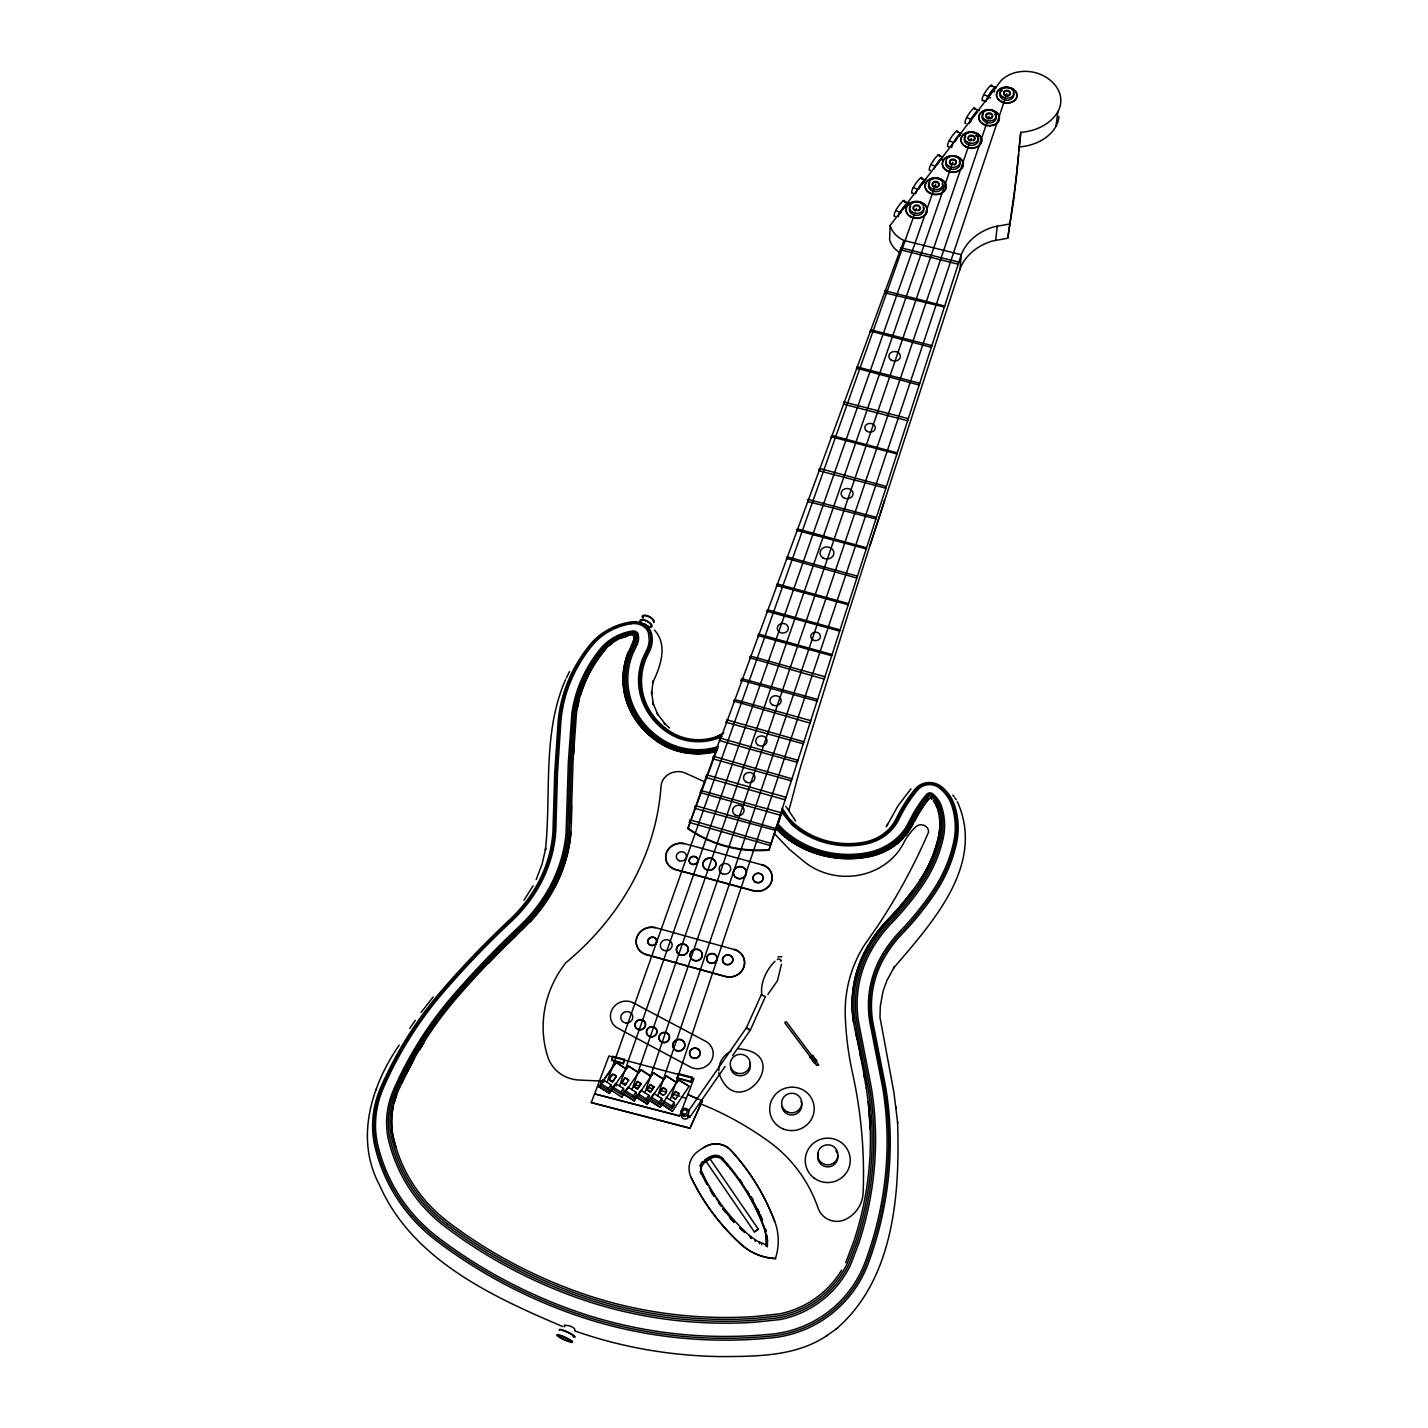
<?xml version="1.0" encoding="UTF-8"?>
<svg xmlns="http://www.w3.org/2000/svg" width="1428" height="1428" viewBox="0 0 1428 1428"><rect width="100%" height="100%" fill="white"/><g stroke="black" fill="none" stroke-linecap="round" stroke-linejoin="round"><path stroke-width="1.5" d="M831.221 437.611L831.989 435.504L897.141 452.819A10.05 1.196 -76.4 0 0 896.802 453.89L831.417 436.825A9.996 1.589 -75.5 0 1 831.792 435.772L831.578 437.7M767.282 1246.894L767.318 1240.289A45.803 44.661 -47.1 0 0 767.193 1237.755M767.389 1245.823L767.407 1241.414A45.732 44.589 -47.4 0 0 767.014 1236.452M761.945 995.637C759.803 983.517 766.211 969.969 774.958 961.276M571.307 823.046L571.379 813.835M571.343 823.188L571.575 805.374M908.279 418.458L908.101 418.904A10.139 1.196 -76.5 0 0 907.851 419.689L907.583 420.724L843.555 404.16L844.305 401.928L843.894 404.249M652.185 639.208L651.811 634.639A18.671 16.279 -8.3 0 0 630.819 621.93A61.886 54.425 -8.6 0 0 589.853 644.938A164.327 146.977 -5.6 0 0 558.134 721.854L554.707 773.28L553.136 825.902A140.944 124.415 -21.5 0 1 509.617 919.793A1084.798 976.324 70.4 0 0 442.769 989.265A378.438 369.138 -40.7 0 0 380.794 1087.315A100.174 92.392 -34.8 0 0 374.975 1146.666A188.335 176.269 -30.8 0 0 436.04 1240.432A503.513 464.171 -5.2 0 0 569.379 1312.903A436.093 406.462 -8.4 0 0 772.334 1337.786A113.276 111.384 -42.8 0 0 868.206 1263.548A359.785 337.115 -36.2 0 0 885.681 1087.244L873.918 1027.607A107.296 101.638 16.1 0 1 885.217 956.064A137.641 130.323 19.3 0 1 902.407 933.609A311.411 278.763 -8.5 0 0 935.626 892.286A163.845 149.779 -2.3 0 0 956.635 842.609A84.252 77.29 2.9 0 0 954.422 805.035A43.001 39.324 5.4 0 0 941.552 786.757A18.011 16.404 6.2 0 0 915.312 788.863A167.897 154.188 15.6 0 0 896.249 818.53A45.053 41.109 1.5 0 1 864.458 842.109A77.415 70.168 1.1 0 1 789.345 818.851L782.151 808.159M571.396 813.96L573.021 761.892L576.466 713.357A146.281 130.733 -5.6 0 1 603.794 650.954M633.586 634.871L633.943 637.905A16.243 14.137 -8.9 0 1 632.658 642.939L632.033 644.51M633.978 636.906L633.978 638.209A16.243 14.137 -8.9 0 1 632.693 643.225M856.514 368.959L857.264 366.942L919.65 383.239A10.067 1.178 -76.6 0 0 919.4 384.007L919.132 385.042L856.711 368.192A9.853 1.535 -75.8 0 1 857.086 367.174L856.871 369.049M718.855 1070.857C718.462 1062.628 723.675 1054.596 731.1 1051.169M841.574 1270.331L841.574 1270.152A92.998 91.446 -42.1 0 1 779.117 1313.921L754.02 1316.58A417.94 389.219 -8.3 0 1 576.626 1291.537A485.306 447.018 -5.2 0 1 448.463 1222.225L441.663 1216.745A168.522 157.651 -30.6 0 1 393.575 1138.634A79.861 73.631 -34.7 0 1 396.484 1095.133L398.073 1091.206A358.571 349.699 -40 0 1 456.639 998.011A1061.004 955.635 70.2 0 1 516.383 935.054A1061.629 956.1 70.2 0 0 488.662 962.936A1061.468 955.957 70.2 0 1 516.454 935.304L522.309 929.432M870.223 331.796L870.955 329.814L931.824 345.576A9.996 1.16 -76.7 0 0 931.574 346.326L931.324 347.343L870.402 331.046A9.96 1.535 -75.9 0 1 870.687 330.279L870.562 331.885M845.715 1262.709L853.962 1240.896A339.935 318.408 -35.9 0 0 868.224 1101.702L870.259 1129.387M807.962 501.764L808.194 499.8A10.317 1.678 -75.2 0 0 807.891 500.621L807.605 501.496L875.775 518.882A10.192 1.249 -76.2 0 1 876.132 517.793L876.31 517.311M884.592 292.794L885.324 290.652L884.592 292.794L944.301 307.02A9.746 1.107 -76.8 0 1 944.604 306.038L885.342 290.848M1018.896 150.672L1019.164 146.941A47.41 36.414 4.7 0 0 1055.952 126.378L1057.862 111.705A37.324 28.578 4.9 0 0 1042.208 75.148A31.255 23.901 4.9 0 0 1000.885 80.878L890.162 225.41L889.608 239.583A27.721 22.063 2.8 0 0 899.908 252.774M571.271 822.921L570.932 832.417A160.418 141.55 -21.5 0 1 529.645 922.417M573.538 753.627L574.02 744.97M726.834 1164.802A230.301 216.628 -51.5 0 1 763.641 1226.991L764.48 1229.383A44.768 43.643 -47.4 0 1 766.461 1244.02L766.318 1246.412L766.318 1242.449A44.875 43.75 -47 0 0 764.337 1227.777L763.498 1225.367A230.818 217.11 -51.4 0 0 726.602 1163.07M1057.862 111.705A47.802 36.575 4.6 0 1 1020.77 132.34L1016.343 177.768L1007.775 238.208L991.996 241.1A56.959 45.75 5.5 0 0 960.116 268.732L959.598 270.195M781.473 964.168L777.439 980.768L767.889 994.423M1018.61 154.42L1013.773 199.777L1007.775 238.208M814.139 1062.753L814.263 1061.165L810.872 1056.649L809.979 1057.238L814.139 1062.753L816.762 1060.915L812.621 1055.399L809.979 1057.238M914.634 820.993A149.244 136.981 15.6 0 1 928.718 798.93L928.735 798.663M775.511 1258.675L775.511 1258.264A56.924 55.514 -47 0 0 774.619 1221.101A243.563 229.087 -51.4 0 0 731.011 1150.361A21.188 20.581 -30.7 0 0 703.683 1147.505L698.667 1150.861A21.224 20.581 -31.7 0 0 691.063 1177.297L691.098 1177.511A222.768 215.789 9.8 0 0 741.096 1244.431A55.906 55.103 -33.6 0 0 775.243 1258.657L775.511 1258.264M995.744 240.082L997.208 225.927M1019.164 146.941L1020.77 132.34M884.932 292.883L885.306 290.83M754.395 1231.9L758.322 1229.187L754.395 1231.9L705.718 1160.893L707.556 1158.929L709.609 1158.269L758.322 1229.187M709.573 1158.483L705.718 1160.893L709.609 1158.286M819.351 470.847L819.761 468.473L886.27 486.43A10.299 1.249 -76.3 0 0 886.003 487.251L885.735 488.144L818.994 470.758L819.279 469.705A10.246 1.642 -75.4 0 1 819.583 468.902L818.994 470.758M797.074 531.287L797.324 529.306A10.21 1.678 -75.1 0 0 796.913 530.413L866.082 548.852A10.246 1.267 -76.1 0 1 866.439 547.745L797.467 528.931L796.717 531.198M786.774 559.24L786.935 557.491A10.46 1.731 -75 0 0 786.614 558.348L856.711 578.019L856.996 576.948A10.496 1.303 -76 0 1 857.264 576.091L787.185 556.866L786.417 559.151M767.247 612.255L767.496 610.202A10.407 1.731 -74.8 0 0 767.086 611.345L839.503 631.033A10.442 1.321 -75.9 0 1 839.878 629.873L767.729 609.863L766.872 612.148M776.796 586.337L777.046 584.32A10.335 1.714 -74.9 0 0 776.636 585.444L848.018 604.722A10.389 1.303 -76 0 1 848.375 603.58L777.26 583.981L776.421 586.248M750.128 658.736L750.592 656.148L824.813 676.676L824.045 679.05L749.95 657.826A10.514 1.767 -74.6 0 1 750.378 656.648L749.754 658.629M758.304 636.531L758.554 634.478A10.46 1.749 -74.7 0 0 758.125 635.621L831.524 655.684A10.514 1.321 -75.8 0 1 831.917 654.506L758.786 634.121L757.929 636.442M734.17 702.023L734.438 699.916A10.639 1.803 -74.4 0 0 733.992 701.112L809.819 723.014L810.604 720.587L734.67 699.541L733.796 701.916M713.215 758.911L713.482 756.751A10.978 1.892 -74.1 0 0 713.143 757.679L712.822 758.803L791.13 780.813L791.433 779.67A11.031 1.428 -75.4 0 1 791.737 778.742L713.732 756.358L712.822 758.803M726.638 722.443L727.138 719.766L726.263 722.336L803.125 743.756L803.411 742.631A10.924 1.41 -75.5 0 1 803.714 741.703L727.155 719.926L726.263 722.336M700.755 792.701L701.273 789.97M778.242 822.01L768.907 850.196A114.401 102.923 -3.8 0 1 687.868 828.615L706.824 774.869L785.811 797.252L785.007 799.769L705.95 777.457L706.86 774.993L705.95 777.457M689.76 822.546L690.277 819.779L689.367 822.439L770.227 845.483L770.513 844.323A11.228 1.464 -75.1 0 1 770.834 843.359L690.295 819.922L689.367 822.439M694.972 808.373L695.49 805.642L775.707 828.526M577.519 707.52L578.786 701.309M694.579 808.123L694.793 807.427A11.121 1.928 -73.9 0 1 695.15 806.481L694.597 808.266L775.083 830.239A11.174 1.464 -75.2 0 1 775.386 829.257L775.69 828.418M700.363 792.451L700.577 791.755A10.888 1.874 -73.9 0 1 701.041 790.523L780.848 812.621L780.027 815.138L700.38 792.594L701.291 790.112M817.405 699.381L817.227 699.899A10.621 1.357 -75.6 0 0 816.852 701.094L741.275 680.228A10.764 1.821 -74.5 0 1 741.614 679.335L741.453 681.156L742.31 678.782M987.587 99.407L988.355 97.479A15.922 4.498 -65.4 0 1 994.334 89.625L994.62 89.5M687.511 1116.232L689.76 1117.267L725.067 1066.448M394.146 1103.13L396.538 1095.24M690.938 1082.228L692.152 1077.23L678.461 1073.624L677.122 1077.89L690.938 1082.228L692.152 1077.23M677.247 1078.604L678.461 1073.624M768.907 850.196L961.276 254.702A57.459 45.982 5.5 0 1 993.424 226.945L1009.328 224.035M775.993 829.9L780.67 815.442M776.671 828.401L781.848 812.371L791.969 824.849A80.379 72.864 1.1 0 0 865.082 844.234A48.034 43.822 1.5 0 0 897.355 822.189L898.98 819.154A164.916 151.439 15.6 0 1 917.668 789.97L919.079 788.506A15.065 13.709 6.2 0 1 938.035 787.006L941.052 789.327A40.073 36.628 5.4 0 1 951.673 805.196A81.325 74.595 2.9 0 1 953.779 841.467A160.971 147.138 -2.3 0 1 933.109 890.251A308.591 276.193 -8.5 0 1 903.228 927.932L898.515 932.912A140.926 133.429 19.3 0 0 882.575 954.136M788.809 810.372A80.789 10.656 -75.3 0 0 794.539 789.238A77.808 9.603 -75.4 0 1 802.768 759.678A1701.266 115.15 -74.7 0 1 869.955 545.603L884.61 500.318M623.304 1063.789L624.339 1059.344L612.915 1056.345L611.702 1060.058L623.304 1063.789L624.339 1059.344M970.594 121.951L971.272 120.38A15.976 4.552 -65.2 0 1 971.772 119.488M869.955 545.603L960.116 268.732L961.276 254.702L903.87 240.457A27.971 22.17 2.8 0 1 890.162 225.41M611.88 1060.772L612.915 1056.345M761.303 994.852L765.444 996.494L750.307 1030.159L732.635 1055.56M670.16 1099.863L1005.294 98.175M1009.596 95.23A3.32 2.535 4.5 0 0 1008.579 91.535A3.32 2.535 4.5 0 0 1003.902 92.481A3.32 2.535 4.5 0 0 1005.74 95.997L1006.776 93.748M657.755 1095.954L987.516 120.791M987.266 118.31A3.338 2.57 4.2 0 0 988.033 118.649L989.068 116.186M644.903 1092.759L969.576 143.121M970.308 141.015L971.183 138.445M631.961 1089.671L951.084 167.13M951.816 165.023L952.779 162.221M619.502 1085.94L935.751 184.033M915.616 210.987L916.526 208.434M775.957 828.9L777.01 825.438L783.169 831.435A92.82 84.109 1.1 0 0 867.76 853.926A60.547 55.21 1.5 0 0 908.476 826.044L911.707 819.726A152.528 139.998 15.6 0 1 926.094 797.181L928.057 794.861A2.66 2.428 6.2 0 1 931.413 794.593L932.68 795.592A27.703 25.329 5.4 0 1 939.999 806.606A69.008 63.26 2.9 0 1 941.695 837.379A148.78 135.928 -2.3 0 1 922.488 882.361A296.542 265.269 -8.4 0 1 893.749 918.436L888.984 923.452A154.135 145.906 19.2 0 0 872.901 944.319L868.063 952.708A123.665 117.096 16 0 0 856.889 1021.788L869.652 1087.708A343.613 321.871 -36 0 1 857.318 1242.181L848.892 1264.28A96.515 94.908 -42.1 0 1 779.759 1317.669L754.198 1320.365A421.135 392.254 -8.3 0 1 575.341 1295.107A488.537 450.034 -5.2 0 1 446.268 1225.242A172.074 160.989 -30.6 0 1 390.272 1139.901A83.377 76.88 -34.7 0 1 393.36 1094.473L395.003 1090.403A362.052 353.109 -40.1 0 1 454.175 996.351M607.043 1082.245L914.884 213.093M706.324 777.564L720.194 738.544A10.924 1.874 -74.2 0 0 719.855 739.472L719.534 740.579L797.127 762.302L797.413 761.16A10.978 1.41 -75.4 0 1 797.716 760.231L720.426 738.169L719.534 740.579M719.944 740.561L900.979 248.097A9.8 1.464 -76.2 0 0 900.711 248.811L900.443 249.793L958.206 264.198L958.848 262.074L901.139 247.883L900.782 249.882L903.87 240.457M687.868 828.615L718.195 746.612L713.679 747.897A62.136 55.103 -6.3 0 1 662.503 739.686A85.966 75.987 -5.4 0 1 632.711 653.81L636.977 644.849A20.867 18.171 -8.9 0 0 638.619 638.387L638.191 634.068A5.337 4.641 -8.3 0 0 633.032 630.944L629.195 631.604A48.534 42.661 -8.6 0 0 602.17 646.795L600.135 649.151A150.975 134.946 -5.6 0 0 571.878 713.518L568.344 762.356L566.113 832.488A155.438 137.159 -21.5 0 1 526.039 919.632L518.953 926.718A1069.768 962.99 70.3 0 0 452.962 995.53A363.783 354.804 -40.1 0 0 393.485 1090.01L391.825 1094.151A85.127 78.486 -34.7 0 0 388.666 1140.544A173.77 162.596 -30.6 0 0 445.179 1226.759A490.125 451.534 -5.2 0 0 574.699 1296.892A422.724 393.753 -8.3 0 0 754.287 1322.274L780.081 1319.543A98.264 96.622 -42.2 0 0 850.463 1265.154L858.96 1242.824A345.326 323.46 -36 0 0 871.33 1087.6L858.531 1021.68A121.969 115.507 16 0 1 869.527 953.547L872.865 947.585A152.867 144.71 19.3 0 1 890.197 924.594L894.963 919.614A298.113 266.679 -8.4 0 0 923.862 883.325A150.351 137.374 -2.3 0 0 943.265 837.843M741.078 681.049L741.935 678.693L817.423 699.363M807.605 501.674L808.409 499.497L876.292 517.329M843.555 404.16L844.305 402.089L908.262 418.636M696.882 1098.578L687.636 1094.491L702.397 1100.827L689.902 1128.352L591.281 1102.577L608.917 1055.97L693.972 1078.568L679.514 1116.018L594.601 1093.866L679.496 1115.839M994.584 91.017L994.102 92.07M454.158 996.333A1067.93 961.347 70.3 0 1 520.06 927.611L527.2 920.453A157.098 138.623 -21.5 0 0 567.684 832.363L569.897 762.195L573.396 713.447A149.422 133.554 -5.6 0 1 601.331 649.722L603.312 647.455A46.981 41.305 -8.6 0 1 629.48 632.729L633.032 632.122A3.784 3.302 -8.3 0 1 636.692 634.335L637.066 638.209A19.332 16.833 -8.9 0 1 635.531 644.189L631.23 653.239A87.519 77.362 -5.4 0 0 661.539 740.686A63.707 56.477 -6.3 0 0 714.018 749.111L717.588 748.094L716.338 751.128L714.714 751.592A66.848 59.28 -6.3 0 1 659.611 742.739L644.296 730.404M399.197 1045.082C371.351 1085.512 354.751 1138.83 379.491 1184.99C412.085 1259.621 492.107 1296.57 562.793 1326.594M536.196 879.505L542.087 864.136L545.71 848.393L545.425 850.071C551.44 793.468 542.104 733.135 565.542 679.657M761.356 994.673L746.398 1027.821L746.987 1028.803M689.902 1128.352L702.344 1100.47M376.064 1090.01L376.51 1089.028M631.997 644.224L628.32 652.435A90.624 80.111 -5.4 0 0 659.647 743.024A66.83 59.262 -6.3 0 0 714.732 751.878L716.356 751.271M914.652 820.743L905.923 835.166M566.238 678.139L569.522 671.606M405.873 1074.606L414.495 1058.255A358.553 349.699 -40 0 0 401.928 1083.067M913.313 823.474L911.332 827.205A63.778 58.155 1.5 0 1 868.456 856.604A96.033 87.019 1.1 0 1 780.884 833.309M886.824 825.866L897.855 806.017L910.993 788.791M904.495 202.205A4.695 1.41 -64.6 0 0 903.621 200.491L902.639 201.259A18.85 5.641 -64.5 0 0 895.802 210.452L895.427 211.148A4.837 1.464 -64.6 0 0 895.213 216.378M921.881 179.339A4.677 1.392 -64.8 0 0 921.06 177.572L920.096 178.322A18.778 5.569 -64.7 0 0 913.349 187.407L912.956 188.103A4.819 1.446 -64.8 0 0 912.688 193.369L913.099 193.066M908.797 203.633A4.695 1.41 -64.6 0 0 907.851 202.562L906.887 203.329A18.867 5.623 -64.5 0 0 900.051 212.522L899.676 213.236A4.837 1.446 -64.5 0 0 898.426 216.735M939.41 156.509A4.659 1.374 -65 0 0 938.607 154.706L937.66 155.438A18.707 5.498 -64.9 0 0 931.002 164.416L930.61 165.112A4.802 1.41 -64.9 0 0 930.306 170.414M925.897 179.589A4.677 1.374 -64.8 0 0 925.29 179.607L924.327 180.356A18.796 5.534 -64.7 0 0 917.579 189.46L917.204 190.156A4.819 1.428 -64.7 0 0 916.419 191.977M943.158 156.652A4.659 1.357 -65 0 0 942.819 156.741L941.873 157.473A18.725 5.462 -64.9 0 0 935.215 166.451L934.84 167.147A4.802 1.41 -64.9 0 0 934.055 168.968M957.581 132.286A4.641 1.357 -65.2 0 0 956.742 131.09L955.814 131.804A18.635 5.409 -65.1 0 0 949.227 140.676L948.852 141.372A4.784 1.392 -65.1 0 0 948.478 146.709L948.87 146.424M974.949 109.206A4.623 1.339 -65.3 0 0 974.146 107.992L973.236 108.671A18.582 5.337 -65.2 0 0 966.72 117.453L966.345 118.149A4.766 1.374 -65.3 0 0 965.917 123.522M961.687 133.339A4.641 1.339 -65.1 0 0 960.937 133.09L960.009 133.804A18.653 5.373 -65 0 0 953.422 142.693L953.047 143.371A4.784 1.392 -65.1 0 0 951.994 146.049M991.942 86.465A4.623 1.321 -65.5 0 0 991.175 85.198L990.282 85.876A18.51 5.266 -65.4 0 0 983.838 94.551L983.464 95.23A4.748 1.357 -65.4 0 0 983 100.656M979.126 110.652A4.641 1.321 -65.3 0 0 978.323 109.956L977.412 110.652A18.582 5.301 -65.2 0 0 970.897 119.434L970.522 120.13A4.766 1.374 -65.3 0 0 969.255 123.611M996.101 87.876A4.623 1.303 -65.5 0 0 995.334 87.162L994.441 87.822A18.528 5.23 -65.4 0 0 987.997 96.515L987.64 97.193A4.748 1.357 -65.4 0 0 986.355 100.692M533.09 885.806L523.915 900.283M419.118 1050.258L423.92 1042.404L419.172 1050.383M868.545 945.157L870.063 942.462A157.116 148.708 19.2 0 1 888.27 919.311A293.865 262.823 -8.4 0 0 919.739 880.487A145.602 133 -2.3 0 0 938.571 836.487A65.795 60.333 2.9 0 0 936.964 807.141A24.526 22.402 5.4 0 0 933.448 800.572L933.43 800.84A24.508 22.402 5.4 0 1 936.946 807.391M886.092 826.741L887.591 824.438M679.068 1093.741L675.533 1091.688L671.945 1096.74L675.498 1091.51L679.068 1093.741L675.587 1099.31L671.981 1096.918M671.624 1106.04L663.681 1101.077L664.145 1103.469L672.07 1108.414L671.624 1106.04L674.123 1102.345L666.18 1097.4M672.07 1108.414L674.569 1104.719L674.123 1102.345M672.481 1111.216L661.86 1104.29L672.481 1111.216L689.117 1086.226L678.586 1079.711L660.111 1107.307L649.49 1100.381L660.039 1106.95M659.7 1104.504L662.199 1100.827L661.717 1098.435L653.792 1093.491L651.275 1097.168L651.793 1099.56L659.7 1104.504L659.201 1102.113L661.717 1098.435M660.111 1107.307L661.932 1104.629M676.854 1082.71L666.269 1075.837L676.854 1082.71L678.586 1079.711M659.665 1093.188C660.861 1083.513 671.963 1090.492 663.235 1095.419L659.593 1092.848L663.163 1087.636L666.769 1090.028M650.365 1084.441L646.866 1090.01L650.4 1084.62L654.006 1087.011L650.436 1084.798M653.97 1086.851L650.436 1092.224L653.935 1086.672M646.848 1101.291L646.331 1098.9L648.847 1095.222L640.94 1090.296L638.423 1093.973L638.959 1096.365L646.848 1101.291L649.365 1097.614L648.847 1095.222M649.579 1100.72L647.259 1104.094L666.269 1075.837M666.341 1076.194L664.341 1078.675M409.747 1028.463L415.298 1020.377M637.513 1088.975L641.065 1083.602L637.513 1081.389L633.925 1086.583L637.566 1089.153L641.065 1083.602M633.943 1098.203L633.389 1095.812L635.924 1092.134L628.034 1087.208L625.5 1090.885L626.089 1093.295L633.943 1098.203L636.477 1094.544L635.924 1092.134M647.187 1103.755L636.674 1097.186L634.282 1100.667L653.506 1072.678L664.056 1079.532M653.506 1072.678L651.561 1075.498M621.501 1094.491L624.036 1090.831L623.447 1088.404L615.575 1083.495L613.023 1087.154L613.647 1089.582L621.501 1094.491L620.894 1092.081L613.023 1087.154M640.69 1069.626L651.222 1076.48L640.69 1069.626L621.823 1096.936L623.786 1094.098L634.282 1100.667M621.912 1097.293L611.362 1090.385L609.381 1093.241L628.302 1065.948L638.816 1072.785L640.761 1069.983M633.996 1086.94L637.548 1081.567L641.136 1083.959M609.47 1093.58L598.939 1086.69L615.932 1062.289L626.428 1069.126L628.391 1066.305M621.501 1082.888L625.107 1077.694L628.695 1080.086L625.143 1085.441L621.501 1082.888L626.321 1083.727M621.555 1083.049L625.143 1077.872M620.894 1092.081L623.447 1088.404M612.683 1081.585L616.236 1076.23L612.701 1074.017L609.131 1079.372L612.719 1081.764L616.325 1076.587C612.808 1069.875 605.026 1081.496 612.719 1081.764M609.06 1090.778L608.417 1088.368L610.97 1084.709L603.116 1079.8L600.563 1083.459L601.224 1085.887L609.06 1090.778L611.595 1087.136L610.97 1084.709M599.028 1087.047L602.098 1082.62M604.312 1079.461L616.021 1062.646M688.528 1110.913L746.398 1027.821L750.36 1029.999L748.932 1029.981M421.064 1012.434L433.13 997.047M928.718 798.93L930.467 797.663M603.794 650.972L605.65 648.83A43.857 38.556 -8.6 0 1 630.087 635.067L632.711 634.871M605.668 648.955L603.848 651.257A146.209 130.68 -5.6 0 0 580.428 695.454M522.38 929.682L529.574 922.167A160.454 141.568 -21.5 0 0 570.879 832.167M810.872 1056.649L810.89 1057.612L812.621 1055.399M777.992 956.867L781.83 956.742M836.04 1329.147C894.178 1279.292 900.086 1193.273 897.552 1121.765M609.72 645.277L611.934 643.546M723.389 1159.411L721.301 1157.287A9.371 9.086 -30.7 0 0 711.305 1156.252L703.986 1161.178A9.371 9.103 -31.7 0 0 701.237 1170.835L704.647 1177.904A211.201 204.543 9.8 0 0 749.111 1235.291L757.143 1241.075L766.265 1244.859M726.834 1164.802L721.533 1159.036A9.336 9.068 -31 0 0 711.572 1158.001L704.272 1162.91A9.353 9.086 -32 0 0 701.523 1172.549M574.948 1330.985C622.001 1347.568 671.82 1355.975 721.658 1356.6C757.554 1356.35 796.324 1356.439 827.223 1335.376M826.794 1335.698L836.558 1328.772M815.852 1060.772L814.281 1062.129L815.852 1060.04L816.762 1060.915M812.461 1056.274L810.89 1057.38L814.281 1061.879M704.95 1159.875L709.359 1156.894M977.484 112.33L977.323 112.437A15.976 4.552 -65.2 0 0 972.807 117.828M709.538 1158.126L711.144 1157.091M713.821 738.472L718.819 735.706M719.391 735.402L722.764 733.528M723.71 733.349L715.839 736.884A48.588 43.108 -6.3 0 1 670.874 731.904A72.453 64.081 -5.4 0 1 648.794 652.757A34.183 29.792 -8.9 0 0 652.221 637.673M621.858 637.959L627.285 635.906M624.554 636.942L627.32 636.067M924.612 181.945L924.469 181.999A16.154 4.766 -64.7 0 0 921.738 184.748M716.963 749.611L714.357 750.343A65.277 57.87 -6.3 0 1 660.575 741.703A89.089 78.736 -5.4 0 1 629.766 652.685L634.103 643.564A17.796 15.494 -8.9 0 0 635.496 638.048L635.192 634.621A2.231 1.946 -8.3 0 0 633.032 633.318L629.784 633.889A45.428 39.93 -8.6 0 0 604.472 648.134L602.562 650.347A147.852 132.144 -5.6 0 0 574.931 713.393L571.45 762.034L569.272 832.256A158.776 140.087 -21.5 0 1 528.378 921.292L521.184 928.503A1066.056 959.687 70.2 0 0 455.389 997.155A360.32 351.413 -40 0 0 396.52 1090.796L394.913 1094.794A81.628 75.256 -34.7 0 0 391.932 1139.258A170.253 159.293 -30.6 0 0 440.484 1218.209L447.357 1223.725M960.348 135.464L959.955 135.571A16.029 4.623 -65 0 0 958.991 136.41M640.476 623.268L642.725 623.358M574.966 1330.485L574.52 1328.772A6.265 2.16 22.4 0 0 569.308 1325.791L564.274 1325.113L564.738 1326.844M631.087 623.75L633.157 623.536A15.797 13.78 -8.3 0 1 648.437 632.783L649.24 640.119A31.255 27.239 -8.9 0 1 646.813 649.794L642.814 658.219A75.363 66.634 -5.4 0 0 669.072 733.456A51.497 45.678 -6.3 0 0 721.89 736.705M738.365 1048.812C796.021 1053.257 736.955 1125.746 718.819 1072.714M700.345 753.627L685.922 752.734M691.063 1177.297A222.839 215.824 9.8 0 0 741.078 1244.234A55.924 55.121 -33.5 0 0 775.226 1258.461L775.493 1258.479M603.134 1081.157L580.714 1080.103A37.235 34.825 -25.8 0 1 547.745 1056.738A109.206 102.923 -20.1 0 1 565.863 962.74A269.178 235.174 -20.4 0 0 661.003 786.293A16.725 15.119 -9 0 1 685.279 773.048L704.754 781.866M780.491 961.169C783.436 961.08 777.6 957.563 777.439 959.491M633.157 634.835L633.907 636.192M635.228 1085.155L639.726 1086.012M1005.99 96.051L1006.579 96.176A3.32 2.535 4.5 0 0 1009.007 95.694M988.23 118.685L988.89 118.827A3.338 2.57 4.2 0 0 992.496 115.954A3.338 2.57 4.2 0 0 987.855 113.901A3.338 2.57 4.2 0 0 986.641 117.828M647.527 1087.476L652.81 1088.761M661.289 1090.813L665.609 1091.956M689.849 1128.013L591.281 1102.577M611.702 1060.058L623.126 1063.075M677.122 1077.89L690.813 1081.514M684.101 843.502L761.874 864.832A14.619 13.548 -5.8 0 1 771.531 881.647A14.619 13.548 -5.8 0 1 753.252 890.858L676.354 869.92A14.619 13.405 -10.6 0 1 666.216 853.676A14.619 13.405 -10.6 0 1 684.137 843.787L684.101 843.502A14.619 13.405 -10.6 0 0 666.162 853.391A14.619 13.405 -10.6 0 0 676.319 869.634L676.354 869.92M676.319 869.634L753.234 890.572A14.619 13.548 -5.8 0 0 771.531 881.362A14.619 13.548 -5.8 0 0 761.856 864.547L761.874 864.832M655.041 927.504L734.17 949.566A14.923 14.03 -10.5 0 1 743.917 967.024A14.923 14.03 -10.5 0 1 725.228 976.591L646.973 954.904A14.94 13.887 -15.6 0 1 636.745 938.035A14.94 13.887 -15.6 0 1 655.077 927.772L655.041 927.504A14.94 13.887 -15.6 0 0 636.692 937.768A14.94 13.887 -15.6 0 0 646.938 954.636L646.973 954.904M646.938 954.636L725.192 976.341A14.923 14.048 -10.5 0 0 743.881 966.756A14.923 14.048 -10.5 0 0 734.135 949.317L734.17 949.566M673.837 1094.419L679.871 1096.204M672.142 749.093L678.907 751.253M682.12 1097.007L686.279 1098.489M644.082 623.697L646.545 624.732M700.952 1104.005L711.108 1108.235A369.638 344.434 -61 0 1 769.192 1141.793A145.299 140.515 -48.7 0 1 818.065 1208.034A19.885 19.778 -7.4 0 0 845.608 1219.369A31.291 31.041 -8.8 0 0 863.137 1192.612A516.276 468.205 -40.9 0 0 852.623 1073.535A344.38 316.73 28.9 0 1 845.269 1015.647A137.927 130.733 16.8 0 1 863.904 945.836L876.703 927.415A644.206 544.871 -18 0 0 928.575 832.042A7.372 6.747 6.1 0 0 915.919 826.723A67.794 62.564 9.8 0 0 904.584 841.163A63.475 58.12 1 0 1 803.714 861.245L789.345 849.339L774.315 833.506M990.853 85.412L995.013 87.358M983.838 94.551L987.997 96.515M983.356 100.388L986.141 101.691M973.807 108.189L977.984 110.17M966.72 117.453L970.897 119.434M956.403 131.305L960.598 133.304M949.227 140.676L953.422 142.693M938.267 154.938L942.48 156.955M931.002 164.416L935.215 166.451M920.703 177.804L924.933 179.839M913.349 187.407L917.579 189.46M903.246 200.723L907.494 202.794M895.802 210.452L900.051 212.522M632.747 1002.527L705.628 1041.28A15.28 14.566 -18.8 0 1 711.126 1061.147A15.28 14.566 -18.8 0 1 690.313 1066.984L618.306 1028.446A15.244 14.298 -21.4 0 1 612.255 1009.168A15.244 14.298 -21.4 0 1 632.747 1002.545L632.8 1002.795M678.657 1080.068L689.117 1086.226M653.578 1073.035L662.324 1078.443M628.302 1065.948L638.816 1072.785M671.945 1096.74L675.569 1099.132M615.932 1062.289L626.428 1069.126M659.593 1092.848L663.217 1095.24M650.365 1091.885L646.795 1089.653L650.436 1092.224M628.731 1080.264L625.107 1077.694M633.925 1086.583L637.477 1088.796M651.275 1097.168L659.201 1102.113M638.423 1093.973L646.331 1098.9M636.745 1097.525L647.259 1104.094M625.5 1090.885L633.389 1095.812M623.875 1094.455L634.353 1101.006M600.563 1083.459L608.417 1088.368M598.939 1086.69L609.381 1093.241M687.76 1115.197L689.778 1117.124M647.937 625.678L649.686 627.428M669.446 727.941L664.181 723.139L665.341 724.246L657.076 713.375L657.987 714.946L652.864 702.826L653.381 704.682L651.561 691.866L651.596 693.812L653.131 680.906L652.703 682.709C660.289 666.84 668.304 645.331 654.542 630.176M930.485 797.52L932.002 799.341M720.944 1157.412A10.282 9.978 -31 0 1 722.122 1158.233L723.389 1159.518M776.475 826.955L782.026 832.363A94.426 85.555 1.1 0 0 868.099 855.247A62.154 56.674 1.5 0 0 909.904 826.616L913.17 820.225A150.904 138.498 15.6 0 1 927.415 797.913L929.217 795.771L931.591 796.485A26.115 23.865 5.4 0 1 938.482 806.856A67.402 61.797 2.9 0 1 940.142 836.915M775.939 828.49L780.902 833.577A96.015 87.001 1.1 0 0 868.438 856.854A63.76 58.155 1.5 0 0 902.746 838.718M727.548 1164.195L722.479 1158.411L722.711 1160.161M942.337 159.204L941.837 159.222A16.101 4.695 -64.9 0 0 940.356 160.614M812.461 1055.542L815.852 1061.022M952.851 795.057L954.136 796.788M785.811 806.338L795.628 820.957M954.957 797.949L956.189 799.787M781.991 810.229L793.022 824.134A78.879 71.507 1.1 0 0 864.761 843.145A46.517 42.447 1.5 0 0 897.605 818.833A166.416 152.814 15.6 0 1 916.49 789.398L917.99 787.828A16.565 15.065 6.2 0 1 940.641 787.471A41.519 37.949 5.4 0 1 953.047 805.106A82.806 75.952 2.9 0 1 955.207 842.038A162.417 148.458 -2.3 0 1 934.376 891.268A310.001 277.478 -8.5 0 1 904.37 929.146L899.658 934.126A139.284 131.858 19.3 0 0 883.896 955.082A108.831 103.102 16.1 0 0 872.419 1027.642L884.164 1087.226A358.249 335.651 -36.2 0 1 866.707 1262.763A111.705 109.849 -42.7 0 1 772.173 1335.948A434.665 405.106 -8.4 0 1 569.933 1311.154A502.12 462.851 -5.2 0 1 436.986 1238.933A186.8 174.823 -30.8 0 1 376.403 1145.97A98.586 90.928 -34.8 0 1 382.115 1087.547A376.903 367.639 -40.6 0 1 443.84 989.872A1083.281 974.985 70.4 0 1 510.599 920.471A142.461 125.735 -21.5 0 0 554.546 825.58L556.099 772.959L559.508 721.586A162.935 145.71 -5.6 0 1 590.924 645.295A60.458 53.175 -8.6 0 1 630.944 622.822A17.261 15.048 -8.3 0 1 650.365 634.585L650.74 638.923A32.737 28.524 -8.9 0 1 648.169 650.561L647.437 651.971A73.881 65.331 -5.4 0 0 669.982 732.653A50.034 44.393 -6.3 0 0 721.283 735.831M777.617 823.724L784.293 830.525A91.231 82.663 1.1 0 0 867.421 852.623A58.941 53.746 1.5 0 0 907.048 825.491L910.243 819.261A154.135 141.461 15.6 0 1 924.791 796.485L926.915 793.986A4.266 3.873 6.2 0 1 932.27 793.557L933.751 794.718A29.292 26.775 5.4 0 1 941.516 806.356A70.597 64.724 2.9 0 1 943.265 837.843M957.313 801.661C985.909 864.725 931.716 923.327 893.553 968.077L894.321 966.899L886.913 980.554L883.093 991.068L880.308 1006.062L879.987 1017.325L893.928 1092.527L897.694 1123.122M701.969 1174.905L703.879 1178.76M632.729 715.071L625.535 697.792M701.112 1173.513L700.38 1171.424A10.299 9.996 -32 0 0 700.612 1172.745M700.488 1172.049L701.166 1173.816M395.895 1146.97L393.628 1138.723A79.843 73.613 -34.7 0 1 393.164 1106.968M603.116 1079.8L603.776 1082.228M615.575 1083.495L616.182 1085.923M854.908 1029.035L857.068 1039.227M856.032 1034.158L858.085 1044.064M858.103 1043.85L859.085 1048.937M859.103 1048.723L860.067 1053.81M861.03 1058.701L860.067 1053.703L861.959 1063.61M853.569 1022.037L854.89 1029.267M861.976 1063.396L862.869 1068.537M862.887 1068.322L864.636 1078.426M863.779 1073.267L865.493 1083.388M688.082 1115.429L688.314 1116.767M865.493 1083.174L866.278 1088.19M701.826 1172.334L704.914 1179.617A210.719 204.168 9.9 0 0 708.074 1185.365M703.683 1147.505L703.718 1147.719A21.188 20.563 -30.7 0 1 731.047 1150.575A243.492 229.016 -51.5 0 1 774.636 1221.315L774.619 1221.101M705.396 1160.072L705.682 1161.821M709.752 1157.144L710.019 1158.893M866.296 1087.975L868.224 1101.916M749.111 1235.291L751.199 1238.522L751.039 1236.934M755.037 1239.807L755.198 1241.396M896.052 1107.021L896.195 1108.396M759.339 1242.217L759.5 1243.788M761.588 1243.235L761.749 1244.805M763.498 1225.367L763.641 1226.991M869.545 1115.482L870.259 1129.298M939.731 821.796L939.785 824.402M914.652 820.868A149.262 136.981 15.6 0 1 928.735 798.787M939.624 829.347A66.081 60.583 2.9 0 1 938.535 836.737A145.585 133 -2.3 0 1 919.721 880.612M940.142 836.933A147.191 134.464 -2.3 0 1 921.114 881.415A294.971 263.859 -8.4 0 1 892.518 917.294L887.752 922.292A155.848 147.512 19.2 0 0 871.491 943.39L866.582 951.887A125.361 118.703 16 0 0 855.229 1021.912L867.974 1087.833A341.899 320.247 -35.9 0 1 855.658 1241.539L847.304 1263.405A94.766 93.177 -42.1 0 1 779.438 1315.795L754.109 1318.472A419.546 390.736 -8.3 0 1 575.984 1293.322A486.93 448.535 -5.2 0 1 447.357 1223.725M870.063 942.587A157.098 148.69 19.2 0 1 888.252 919.418A294.204 263.127 -8.4 0 0 912.653 890.661A294.168 263.109 -8.4 0 1 888.252 919.561A157.08 148.69 19.2 0 0 870.063 942.712M853.569 1022.145A127.038 120.309 16 0 1 865.082 951.191L868.545 944.925L865.082 951.316A127.021 120.291 16 0 0 853.551 1022.252M659.611 742.739A90.66 80.129 -5.4 0 1 628.266 652.15M1058.898 116.418A37.021 28.453 4.9 0 1 1055.952 126.378M923.202 207.488A7.247 5.73 2.7 0 1 920.56 214.503A7.247 5.73 2.7 0 1 911.314 213.486A7.247 5.73 2.7 0 1 910.761 206.132M942.194 183.909A7.194 5.658 3.1 0 1 939.606 190.834A7.194 5.658 3.1 0 1 930.413 189.835A7.194 5.658 3.1 0 1 929.824 182.57M959.348 161.685A7.158 5.587 3.5 0 1 952.976 169.379A7.158 5.587 3.5 0 1 946.157 161.614M977.823 137.748A7.104 5.516 3.9 0 1 975.324 144.496A7.104 5.516 3.9 0 1 966.238 143.532A7.104 5.516 3.9 0 1 965.596 136.428M975.502 135.464A7.104 5.516 3.9 0 1 976.859 136.499M996.066 116.828A7.069 5.444 4.2 0 1 987.498 122.772A7.069 5.444 4.2 0 1 983.374 114.151M994.566 114.222A7.069 5.444 4.2 0 1 995.53 115.454M1013.148 92.874A7.033 5.373 4.5 0 1 1007.008 100.299A7.033 5.373 4.5 0 1 1000.207 92.802M1001.064 91.588A7.033 5.373 4.5 0 1 1002.313 90.607M914.598 210.576A3.409 2.695 2.7 0 1 914.081 206.614A3.409 2.695 2.7 0 1 919.114 206.649A3.409 2.695 2.7 0 1 918.757 210.612M937.821 186.961A3.391 2.66 3.1 0 1 932.395 185.39A3.391 2.66 3.1 0 1 936.357 182.231A3.391 2.66 3.1 0 1 938.428 186.461M949.816 163.577A3.374 2.624 3.5 0 1 951.53 160.132A3.374 2.624 3.5 0 1 955.992 161.578A3.374 2.624 3.5 0 1 954.261 165.023M951.691 165.005A3.374 2.624 3.5 0 1 950.28 164.166M974.574 139.605A3.356 2.606 3.9 0 1 973.557 140.676M969.487 140.658A3.356 2.606 3.9 0 1 970.076 136.195A3.356 2.606 3.9 0 1 974.788 138.962M768.889 849.624A114.454 102.959 -3.8 0 1 687.796 828.026M700.559 1167.051A10.299 9.996 -32 0 1 701.059 1165.676M701.737 1164.391A10.299 9.996 -32 0 1 702.612 1163.195M712.536 1156.626A10.282 9.978 -31 0 1 719.676 1156.859M720.961 1157.501A10.282 9.978 -31 0 1 722.14 1158.322M742.167 1183.384A231.3 217.574 -51.5 0 0 739.668 1179.76A231.336 217.609 -51.5 0 1 742.167 1183.276M746.951 1190.791A231.3 217.574 -51.5 0 1 749.218 1194.576M750.325 1196.503A231.3 217.574 -51.5 0 1 759.41 1214.3M742.435 1230.543A212.04 205.382 9.8 0 1 740.061 1228.169M734.313 1222.118A212.04 205.382 9.8 0 1 722.871 1208.409M721.551 1206.66A212.04 205.382 9.8 0 1 718.909 1203.054M713.929 1195.771A212.04 205.382 9.8 0 1 710.376 1190.149M707.021 1184.455A212.04 205.382 9.8 0 1 704.896 1180.599M700.327 1165.712A10.317 10.014 -31.8 0 1 702.397 1161.856M751.289 1197.146A231.711 217.948 -51.4 0 1 753.413 1201.055A231.675 217.913 -51.4 0 0 751.306 1197.253M757.179 1208.499A231.711 217.948 -51.4 0 1 759.303 1213.05A231.675 217.913 -51.4 0 0 757.179 1208.606M761.963 1219.209A231.711 217.948 -51.4 0 0 759.982 1214.585A231.675 217.913 -51.4 0 1 761.981 1219.316M766.925 1235.345A45.803 44.661 -47.1 0 1 767.318 1240.396M734.331 1222.404A211.951 205.311 9.8 0 1 729.904 1217.37M725.674 1212.247A211.951 205.311 9.8 0 1 722.907 1208.731M713.964 1196.093A211.951 205.311 9.8 0 1 710.412 1190.47M746.933 1190.702A231.336 217.609 -51.5 0 1 749.218 1194.486M753.52 1202.233A231.336 217.609 -51.5 0 1 762.07 1220.369M712.518 1156.537A10.282 9.978 -31 0 1 719.658 1156.769M732.867 1221.011A211.862 205.239 9.8 0 1 729.94 1217.656M725.692 1212.497A211.862 205.239 9.8 0 1 722.961 1208.998M701.648 1163.838A10.299 9.996 -31.9 0 1 702.522 1162.642M700.488 1166.676A10.299 9.996 -31.9 0 1 700.987 1165.302M701.683 1164.016A10.299 9.996 -31.9 0 1 702.558 1162.82M767.014 1236.362A45.732 44.589 -47.4 0 1 767.407 1241.414M744.452 1232.346A210.719 204.168 9.9 0 1 739.74 1227.634M721.176 1205.643A210.719 204.168 9.9 0 1 716.124 1198.431M714.91 1196.61A210.719 204.168 9.9 0 1 709.145 1187.275M882.575 954.136A110.402 104.565 16.1 0 0 870.919 1027.678L882.611 1087.226A356.679 334.188 -36.1 0 1 865.189 1261.977A110.117 108.278 -42.6 0 1 771.995 1334.091A433.219 403.731 -8.4 0 1 570.486 1309.387A500.692 461.512 -5.2 0 1 437.95 1237.416A185.229 173.341 -30.7 0 1 377.867 1145.274A96.979 89.428 -34.8 0 1 383.454 1087.797A375.35 366.103 -40.6 0 1 444.911 990.496A1081.728 973.593 70.4 0 1 511.581 921.167A143.978 127.092 -21.5 0 0 555.974 825.259L557.509 772.655L560.901 721.318A161.525 144.442 -5.6 0 1 592.031 645.688A59.012 51.89 -8.6 0 1 631.087 623.75M689.296 1115.661A4.07 3.909 -26 0 1 684.155 1118.963A4.07 3.909 -26 0 1 681.638 1113.661M749.7 1062.486A9.978 9.585 -15.2 0 1 742.81 1075.48A9.978 9.585 -15.2 0 1 730.529 1067.43M801.108 1101.434A10.032 9.764 -10.6 0 1 794.325 1114.643A10.032 9.764 -10.6 0 1 781.848 1106.468M837.825 1155.538A10.139 9.978 -5.8 0 1 826.437 1166.783A10.139 9.978 -5.8 0 1 818.423 1153.056M835.808 1150.772A10.139 9.978 -5.8 0 1 837.129 1153.021M561.829 1330.414A6.355 1 24.9 0 1 566.505 1331.86A6.355 1 24.9 0 1 571.807 1334.698L572.521 1335.287A6.355 1 24.9 0 1 572.842 1335.983M573.306 1336.983A8.747 1.374 24.9 0 0 574.556 1336.037L573.556 1335.251A8.747 1.374 24.9 0 0 563.328 1330.2A8.747 1.374 24.9 0 0 559.722 1330.45M640.815 621.608A5.676 2.356 27.2 0 1 646.938 621.376A5.676 2.356 27.2 0 1 650.615 626.535M640.226 622.18A6.694 2.767 27.2 0 1 642.993 619.645A6.694 2.767 27.2 0 1 650.686 623.518A6.694 2.767 27.2 0 1 650.561 627.374M642.511 617.788A6.676 2.785 27.2 0 1 648.615 616.2A6.676 2.785 27.2 0 1 653.721 622.662M643.385 617.985A5.676 2.356 27.2 0 1 643.189 616.575M643.6 616.093A5.676 2.356 27.2 0 1 648.562 616.646A5.676 2.356 27.2 0 1 653.131 620.252M653.399 621.019A5.676 2.356 27.2 0 1 653.328 621.662M900.515 213.379A16.226 4.837 -64.5 0 1 901.568 211.594M903.192 209.166A16.226 4.837 -64.5 0 1 905.87 205.953M918.525 189.442A16.154 4.766 -64.7 0 1 920.132 186.925M937.179 164.755A16.101 4.695 -64.9 0 1 938.785 162.489M954.85 141.854A16.029 4.623 -65 0 1 957.474 138.105M990.55 97.479A17.707 5.034 -65.5 0 1 990.05 98.104M951.691 147.566A4.784 1.392 -65.1 0 1 951.798 146.87M915.955 193.655A4.819 1.428 -64.7 0 1 916.133 192.851M818.565 1064.824L816.798 1065.484L784.972 1023.108L785.186 1021.823L786.542 1022.02L818.565 1064.824M934.858 186.55L934.501 186.479A3.391 2.66 3.1 0 1 933.394 182.052A3.391 2.66 3.1 0 1 938.964 183.248A3.391 2.66 3.1 0 1 935.376 186.675L934.858 186.55M933.858 189.406L933.127 189.246A7.211 5.658 3.1 0 1 930.77 179.839A7.211 5.658 3.1 0 1 942.569 182.373A7.211 5.658 3.1 0 1 934.947 189.638L933.858 189.406M572.146 1341.32L571.146 1340.517A8.747 1.357 24.9 0 0 557.741 1334.645A8.747 1.357 24.9 0 0 564.149 1339.75A8.747 1.357 24.9 0 0 572.146 1341.32M570.111 1340.553L569.379 1339.964A6.372 1 24.9 0 0 559.651 1335.698A6.372 1 24.9 0 0 564.31 1339.41A6.372 1 24.9 0 0 570.111 1340.553M912.367 212.201A7.247 5.73 2.7 0 0 923.88 208.434A7.247 5.73 2.7 0 0 913.777 202.365A7.247 5.73 2.7 0 0 912.367 212.201M914.652 209.791A3.409 2.695 2.7 0 0 920.06 208.024A3.409 2.695 2.7 0 0 915.312 205.15A3.409 2.695 2.7 0 0 914.652 209.791M948.745 166.201A7.158 5.587 3.5 0 0 960.08 162.542A7.158 5.587 3.5 0 0 950.048 156.598A7.158 5.587 3.5 0 0 948.745 166.201M950.977 163.845A3.374 2.624 3.5 0 0 956.314 162.132A3.374 2.624 3.5 0 0 951.601 159.329A3.374 2.624 3.5 0 0 950.977 163.845M967.345 142.157A7.122 5.516 3.9 0 0 978.591 138.552A7.122 5.516 3.9 0 0 968.612 132.679A7.122 5.516 3.9 0 0 967.345 142.157M969.558 139.837A3.356 2.606 3.9 0 0 974.842 138.141A3.356 2.606 3.9 0 0 970.147 135.374A3.356 2.606 3.9 0 0 969.558 139.837M985.177 119.773A7.069 5.444 4.2 0 0 996.333 116.203A7.069 5.444 4.2 0 0 986.373 110.42A7.069 5.444 4.2 0 0 985.177 119.773M987.355 117.489A3.338 2.57 4.2 0 0 992.603 115.811A3.338 2.57 4.2 0 0 987.926 113.08A3.338 2.57 4.2 0 0 987.355 117.489M1002.902 97.104A7.033 5.373 4.5 0 0 1013.969 93.588A7.033 5.373 4.5 0 0 1004.062 87.858A7.033 5.373 4.5 0 0 1002.902 97.104M1005.062 94.855A3.32 2.535 4.5 0 0 1010.274 93.195A3.32 2.535 4.5 0 0 1005.598 90.482A3.32 2.535 4.5 0 0 1005.062 94.855M910.279 216.288A10.585 8.372 2.7 0 0 927.075 210.791A10.585 8.372 2.7 0 0 912.331 201.919A10.585 8.372 2.7 0 0 910.279 216.288M910.261 216.681A10.585 8.372 2.7 0 0 927.058 211.183A10.585 8.372 2.7 0 0 912.313 202.312A10.585 8.372 2.7 0 0 910.261 216.681M929.396 192.584A10.514 8.265 3.1 0 0 946.068 187.157A10.514 8.265 3.1 0 0 931.377 178.393A10.514 8.265 3.1 0 0 929.396 192.584M929.378 192.994A10.514 8.265 3.1 0 0 946.032 187.568A10.514 8.265 3.1 0 0 931.342 178.786A10.514 8.265 3.1 0 0 929.378 192.994M946.675 170.271A10.46 8.157 3.5 0 0 963.204 164.898A10.46 8.157 3.5 0 0 948.567 156.241A10.46 8.157 3.5 0 0 946.675 170.271M946.639 170.664A10.46 8.157 3.5 0 0 963.168 165.309A10.46 8.157 3.5 0 0 948.531 156.634A10.46 8.157 3.5 0 0 946.639 170.664M965.274 146.209A10.389 8.05 3.9 0 0 981.679 140.926A10.389 8.05 3.9 0 0 967.095 132.376A10.389 8.05 3.9 0 0 965.274 146.209M965.239 146.62A10.389 8.05 3.9 0 0 981.643 141.336A10.389 8.05 3.9 0 0 967.059 132.768A10.389 8.05 3.9 0 0 965.239 146.62M983.107 123.825A10.335 7.961 4.2 0 0 999.386 118.595A10.335 7.961 4.2 0 0 984.838 110.135A10.335 7.961 4.2 0 0 983.107 123.825M983.071 124.236A10.335 7.961 4.2 0 0 999.332 119.006A10.335 7.961 4.2 0 0 984.802 110.545A10.335 7.961 4.2 0 0 983.071 124.236M1000.832 101.138A10.264 7.854 4.5 0 0 1016.986 95.979A10.264 7.854 4.5 0 0 1002.492 87.626A10.264 7.854 4.5 0 0 1000.832 101.138M1000.796 101.549A10.264 7.854 4.5 0 0 1016.932 96.39A10.264 7.854 4.5 0 0 1002.456 88.036A10.264 7.854 4.5 0 0 1000.796 101.549M700.845 1164.445A10.317 10.014 -31.8 0 0 700.345 1165.819A10.317 10.014 -31.8 0 1 700.862 1164.552M766.051 1231.418A45.732 44.589 -47.4 0 0 765.372 1228.99A45.732 44.589 -47.4 0 1 766.068 1231.507M779.402 632.086A5.534 4.837 -1.8 0 0 788.292 628.891A5.534 4.837 -1.8 0 0 780.759 623.768A5.534 4.837 -1.8 0 0 779.402 632.086M734.742 814.692A5.766 5.266 -5.9 0 0 744.042 811.193A5.766 5.266 -5.9 0 0 736.241 805.642A5.766 5.266 -5.9 0 0 734.742 814.692M843.448 497.622A6.015 5.105 1 0 0 853.069 494.266A6.015 5.105 1 0 0 844.787 488.858A6.015 5.105 1 0 0 843.448 497.622M866.885 431.256A5.266 4.391 1.8 0 0 875.275 428.364A5.266 4.391 1.8 0 0 868.01 423.705A5.266 4.391 1.8 0 0 866.885 431.256M812.621 639.78A4.837 4.248 -0.4 0 0 820.386 636.977A4.837 4.248 -0.4 0 0 813.746 632.479A4.837 4.248 -0.4 0 0 812.621 639.78M745.666 781.741A5.73 5.194 -4.8 0 0 754.894 778.296A5.73 5.194 -4.8 0 0 747.13 772.816A5.73 5.194 -4.8 0 0 745.666 781.741M757.857 745.041A5.676 5.105 -3.7 0 0 766.997 741.668A5.676 5.105 -3.7 0 0 759.285 736.277A5.676 5.105 -3.7 0 0 757.857 745.041M772.602 705.004A5.623 5.016 -2.6 0 0 781.17 700.791A5.623 5.016 -2.6 0 0 772.851 696.328A5.623 5.016 -2.6 0 0 772.602 705.004M822.689 557.723A6.979 6.015 0.2 0 0 833.863 553.761A6.979 6.015 0.2 0 0 824.277 547.406A6.979 6.015 0.2 0 0 822.689 557.723M891.179 360.052A5.819 4.766 2.4 0 0 900.425 356.911A5.819 4.766 2.4 0 0 892.357 351.859A5.819 4.766 2.4 0 0 891.179 360.052M684.155 1116.143A4.088 3.909 -25.7 0 0 688.599 1110.716A4.088 3.909 -25.7 0 0 681.674 1109.842A4.088 3.909 -25.7 0 0 684.155 1116.143M684.405 1114.304A2.338 2.231 -25.7 0 0 686.939 1111.198A2.338 2.231 -25.7 0 0 682.977 1110.681A2.338 2.231 -25.7 0 0 684.405 1114.304M625.767 1023.001A6.105 5.712 -21.5 0 0 632.497 1015.058A6.105 5.712 -21.5 0 0 622.18 1013.773A6.105 5.712 -21.5 0 0 625.767 1023.001M638.03 1029.285A5.337 5.016 -21.1 0 0 645.527 1023.93A5.337 5.016 -21.1 0 0 637.191 1020.574A5.337 5.016 -21.1 0 0 638.03 1029.285M649.472 1036.371A5.337 5.034 -20.8 0 0 656.969 1030.998A5.337 5.034 -20.8 0 0 648.615 1027.642A5.337 5.034 -20.8 0 0 649.472 1036.371M661.967 1042.101A5.337 5.052 -20.3 0 0 669.464 1036.71A5.337 5.052 -20.3 0 0 661.093 1033.354A5.337 5.052 -20.3 0 0 661.967 1042.101M676.301 1050.49A6.105 5.801 -19.7 0 0 684.833 1044.314A6.105 5.801 -19.7 0 0 675.248 1040.459A6.105 5.801 -19.7 0 0 676.301 1050.49M692.651 1057.862A5.355 5.105 -19 0 0 700.131 1052.436A5.355 5.105 -19 0 0 691.705 1049.062A5.355 5.105 -19 0 0 692.651 1057.862M650.365 945.086A4.48 4.159 -15.5 0 0 656.666 940.659A4.48 4.159 -15.5 0 0 649.651 937.893A4.48 4.159 -15.5 0 0 650.365 945.086M663.77 950.405A5.98 5.569 -14.7 0 0 672.16 944.515A5.98 5.569 -14.7 0 0 662.77 940.802A5.98 5.569 -14.7 0 0 663.77 950.405M679.871 954.6A5.98 5.587 -13.8 0 0 688.242 948.692A5.98 5.587 -13.8 0 0 678.836 944.979A5.98 5.587 -13.8 0 0 679.871 954.6M693.687 960.276A6.158 5.766 -12.9 0 0 702.308 954.154A6.158 5.766 -12.9 0 0 692.58 950.316A6.158 5.766 -12.9 0 0 693.687 960.276M709.734 962.847A5.23 4.909 -11.8 0 0 717.034 957.652A5.23 4.909 -11.8 0 0 708.77 954.404A5.23 4.909 -11.8 0 0 709.734 962.847M725.585 964.203A5.23 4.909 -10.6 0 0 732.867 959.009A5.23 4.909 -10.6 0 0 724.603 955.76A5.23 4.909 -10.6 0 0 725.585 964.203M679.282 860.745A5.123 4.695 -10.5 0 0 686.457 855.783A5.123 4.695 -10.5 0 0 678.407 852.677A5.123 4.695 -10.5 0 0 679.282 860.745M691.741 864.029A4.391 4.034 -9.8 0 0 697.881 859.781A4.391 4.034 -9.8 0 0 690.956 857.103A4.391 4.034 -9.8 0 0 691.741 864.029M706.735 869.634A6.587 6.051 -8.9 0 0 715.928 863.226A6.587 6.051 -8.9 0 0 705.539 859.21A6.587 6.051 -8.9 0 0 706.735 869.634M722.568 873.829A5.855 5.391 -8 0 0 730.725 868.117A5.855 5.391 -8 0 0 721.461 864.547A5.855 5.391 -8 0 0 722.568 873.829M737.223 878.149A6.587 6.087 -7 0 0 746.38 871.723A6.587 6.087 -7 0 0 735.938 867.688A6.587 6.087 -7 0 0 737.223 878.149M754.912 881.611A5.123 4.748 -5.8 0 0 763.159 878.452A5.123 4.748 -5.8 0 0 756.197 873.454A5.123 4.748 -5.8 0 0 754.912 881.611M736.223 1072.856A10.014 9.603 -15.1 0 0 750.128 1062.664A10.014 9.603 -15.1 0 0 734.278 1056.309A10.014 9.603 -15.1 0 0 736.223 1072.856M787.81 1112.109A10.067 9.782 -10.5 0 0 801.697 1101.738A10.067 9.782 -10.5 0 0 785.65 1095.294A10.067 9.782 -10.5 0 0 787.81 1112.109M783.329 1128.995A22.295 21.706 -10.9 0 0 814.049 1105.932A22.295 21.706 -10.9 0 0 778.474 1091.724A22.295 21.706 -10.9 0 0 783.329 1128.995M821.6 1162.785A10.157 10.014 -5.6 0 0 837.861 1156.109A10.157 10.014 -5.6 0 0 823.885 1145.595A10.157 10.014 -5.6 0 0 821.6 1162.785M814.103 1178.046A22.509 22.188 -6.1 0 0 850.071 1163.124A22.509 22.188 -6.1 0 0 819.083 1139.901A22.509 22.188 -6.1 0 0 814.103 1178.046M638.084 1029.534A5.337 5.016 -21.1 0 0 645.563 1024.179A5.337 5.016 -21.1 0 0 637.245 1020.824A5.337 5.016 -21.1 0 0 638.084 1029.534M649.526 1036.603A5.337 5.034 -20.8 0 0 657.005 1031.248A5.337 5.034 -20.8 0 0 648.669 1027.892A5.337 5.034 -20.8 0 0 649.526 1036.603M662.021 1042.351A5.337 5.052 -20.3 0 0 669.5 1036.96A5.337 5.052 -20.3 0 0 661.128 1033.604A5.337 5.052 -20.3 0 0 662.021 1042.351M676.336 1050.74A6.105 5.801 -19.8 0 0 684.887 1044.564A6.105 5.801 -19.8 0 0 675.283 1040.709A6.105 5.801 -19.8 0 0 676.336 1050.74M692.687 1058.094A5.355 5.105 -19 0 0 700.166 1052.686A5.355 5.105 -19 0 0 691.741 1049.294A5.355 5.105 -19 0 0 692.687 1058.094M650.418 945.354A4.48 4.159 -15.5 0 0 656.719 940.927A4.48 4.159 -15.5 0 0 649.686 938.16A4.48 4.159 -15.5 0 0 650.418 945.354M679.906 954.868A5.98 5.587 -13.8 0 0 688.278 948.96A5.98 5.587 -13.8 0 0 678.871 945.247A5.98 5.587 -13.8 0 0 679.906 954.868M693.722 960.526A6.158 5.766 -13 0 0 702.344 954.422A6.158 5.766 -13 0 0 692.616 950.584A6.158 5.766 -13 0 0 693.722 960.526M709.77 963.115A5.23 4.909 -11.8 0 0 717.052 957.92A5.23 4.909 -11.8 0 0 708.806 954.672A5.23 4.909 -11.8 0 0 709.77 963.115M725.62 964.471A5.23 4.909 -10.6 0 0 732.903 959.277A5.23 4.909 -10.6 0 0 724.639 956.028A5.23 4.909 -10.6 0 0 725.62 964.471M691.777 864.315A4.391 4.034 -9.8 0 0 697.917 860.067A4.391 4.034 -9.8 0 0 690.991 857.389A4.391 4.034 -9.8 0 0 691.777 864.315M706.771 869.92A6.587 6.051 -8.9 0 0 715.963 863.512A6.587 6.051 -8.9 0 0 705.557 859.495A6.587 6.051 -8.9 0 0 706.771 869.92M737.241 878.434A6.587 6.087 -7 0 0 746.416 872.008A6.587 6.087 -7 0 0 735.973 867.974A6.587 6.087 -7 0 0 737.241 878.434M754.93 881.897A5.123 4.748 -5.8 0 0 763.177 878.738A5.123 4.748 -5.8 0 0 756.215 873.74A5.123 4.748 -5.8 0 0 754.93 881.897"/></g></svg>
